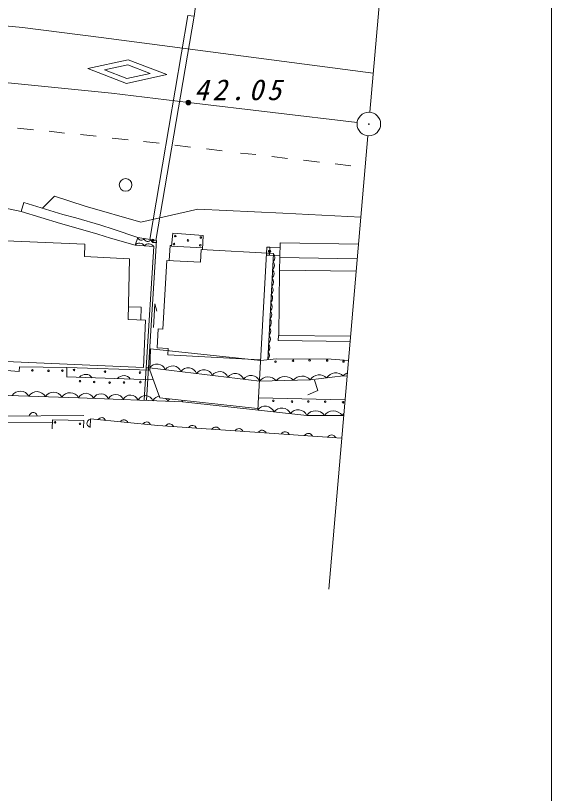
# Model space of a CAD drawing. Units: millimetres, scale not verified. Extents: x 40000 to 680000, y 20000 to 380000.
# Drawn here: x 545127 to 579000, y 241406 to 290545 of the extents above; entities that cross this region are included whole.
import ezdxf

# ---------------------------------------------------------------- set-up
doc = ezdxf.new("R2010")
doc.units = ezdxf.units.MM
doc.header["$LTSCALE"] = 1000
doc.linetypes.add('CHAIN', pattern=[18.5, 12, -1.5, 3.5, -1.5])
for name, color, linetype, lineweight in [('S-BGD', 7, 'Continuous', 13), ('S-BMK', 1, 'CHAIN', 13), ('S-TTL-LINE', 2, 'Continuous', 13)]:
    doc.layers.add(name, color=color, linetype=linetype, lineweight=lineweight)
doc.styles.add('ＭＳ ゴシック', font='')
doc.styles.get('ＭＳ ゴシック').set_extended_font_data('MS Gothic')

msp = doc.modelspace()

# ---------------------------------------------------------------- linework, layer by layer
at = {"layer": 'S-BGD'}
for p, q in [((556417, 290495), (557068, 295555)), ((553610, 276402), (556020, 290543)), ((554004, 276332), (556418, 290499)), ((556020, 290543), (556418, 290499)), ((545562, 289793), (539546, 290345)), ((550534, 289152), (545562, 289793)), ((567733, 286906), (550534, 289152)), ((549699, 287195), (552249, 287751)), ((552249, 287751), (554684, 286812)), ((552134, 286256), (549699, 287195)), ((552225, 287439), (550740, 287115)), ((550740, 287115), (552158, 286568)), ((552225, 287439), (553643, 286892)), ((554684, 286812), (552134, 286256)), ((553643, 286892), (552158, 286568)), ((545249, 283434), (546254, 283330)), ((547247, 283232), (548214, 283117)), ((549226, 283025), (550231, 282921)), ((551230, 282804), (552235, 282699)), ((553221, 282590), (554207, 282480)), ((555185, 282358), (556183, 282241)), ((557189, 282136), (558192, 282000)), ((559342, 281862), (560315, 281759)), ((561326, 281635), (562324, 281518)), ((563331, 281406), (564333, 281289)), ((565327, 281170), (566325, 281051)), ((547599, 279131), (546837, 278376)), ((547599, 279131), (549530, 278513)), ((545490, 278158), (545647, 278737)), ((548121, 277986), (545649, 278736)), ((545490, 278158), (544385, 278404)), ((547964, 277407), (545490, 278158)), ((549530, 278513), (553037, 277497)), ((553037, 277497), (556654, 278306)), ((556654, 278306), (562021, 278059)), ((548941, 277764), (548121, 277986)), ((550511, 277299), (548941, 277764)), ((562021, 278059), (566948, 277809)), ((548784, 277185), (547964, 277407)), ((550337, 276725), (548780, 277186)), ((551306, 277058), (550511, 277299)), ((551134, 276483), (550337, 276725)), ((550337, 276725), (551132, 276484)), ((552854, 276535), (551306, 277058)), ((555067, 276796), (554985, 275976)), ((555067, 276796), (556988, 276650)), ((543661, 276358), (549513, 276097)), ((552680, 276041), (551134, 276483)), ((552854, 276535), (552680, 276041)), ((552854, 276535), (554035, 276327)), ((553529, 268292), (554035, 276327)), ((556988, 276650), (556939, 275768)), ((561840, 275257), (561855, 276186)), ((561855, 276186), (566801, 276107)), ((549513, 276097), (549478, 275314)), ((553861, 275949), (552680, 276041)), ((553861, 275949), (553380, 268299)), ((554891, 276020), (554838, 275073)), ((554891, 276020), (554990, 276024)), ((556945, 275868), (554985, 275976)), ((556868, 275772), (556823, 274963)), ((556868, 275772), (561436, 275518)), ((560987, 275543), (561007, 275913)), ((561200, 275908), (561007, 275913)), ((561200, 275908), (561188, 275408)), ((561862, 275891), (561200, 275908)), ((552340, 275186), (549478, 275314)), ((552340, 275186), (552249, 271352)), ((560987, 275543), (560479, 266398)), ((560979, 275413), (561188, 275408)), ((561063, 268800), (561436, 275518)), ((561188, 275408), (561854, 275391)), ((561808, 274451), (561840, 275257)), ((566721, 275179), (561840, 275257)), ((554681, 275082), (554440, 270739)), ((554681, 275082), (556823, 274963)), ((561808, 274451), (561765, 270329)), ((566654, 274401), (561808, 274451)), ((553930, 272332), (553857, 270834)), ((553930, 272332), (554058, 271876)), ((553067, 272116), (552268, 272152)), ((553048, 271317), (553067, 272116)), ((552249, 271352), (553348, 271303)), ((553348, 271303), (553214, 268307)), ((554140, 270755), (554074, 269557)), ((554440, 270739), (554140, 270755)), ((561732, 270022), (561737, 270330)), ((561732, 270022), (561737, 270330)), ((561765, 270329), (566298, 270283)), ((566270, 269956), (561732, 270022)), ((553607, 268143), (553667, 269487)), ((553667, 269487), (560609, 268754)), ((554074, 269557), (554772, 269519)), ((554772, 269519), (554750, 269119)), ((553214, 268307), (538883, 268947)), ((554750, 269119), (560612, 268794)), ((561614, 268856), (560609, 268754)), ((565086, 268829), (561614, 268856)), ((566166, 268749), (565086, 268829)), ((538874, 268547), (545363, 268057)), ((545370, 268357), (545363, 268057)), ((548370, 268323), (545370, 268357)), ((548370, 268323), (548363, 267723)), ((548370, 268323), (553607, 268143)), ((553380, 268299), (553250, 266239)), ((553529, 268292), (553380, 268299)), ((553400, 266233), (553529, 268292)), ((560537, 267456), (553600, 268289)), ((553607, 268143), (554254, 266399)), ((548350, 267723), (553833, 267535)), ((563756, 267534), (560537, 267456)), ((563756, 267534), (565844, 267780)), ((564241, 266853), (564017, 267504)), ((565844, 267780), (566081, 267773)), ((563604, 266593), (564241, 266853)), ((541762, 266640), (549112, 266405)), ((549112, 266405), (555693, 266140)), ((560422, 265718), (554254, 266399)), ((560480, 266433), (560432, 265624)), ((565951, 266269), (560479, 266398)), ((555693, 266140), (563537, 265286)), ((546014, 265312), (546044, 265361)), ((546044, 265361), (546091, 265417)), ((546091, 265417), (546145, 265447)), ((546145, 265447), (546204, 265465)), ((546204, 265465), (546282, 265466)), ((546282, 265466), (546340, 265449)), ((546340, 265449), (546396, 265420)), ((546396, 265420), (546445, 265365)), ((546445, 265365), (546475, 265317)), ((549453, 265288), (542222, 265218)), ((542347, 264900), (547457, 264807)), ((545995, 265254), (546014, 265312)), ((546475, 265317), (546495, 265259)), ((547451, 264442), (547460, 265007)), ((549439, 264973), (547460, 265007)), ((549431, 264506), (549439, 264973)), ((549647, 264841), (549667, 264899)), ((549667, 264899), (549700, 264952)), ((549700, 264952), (549758, 264998)), ((549758, 264998), (549808, 265025)), ((549808, 265025), (549866, 265041)), ((549868, 265063), (549839, 264519)), ((554127, 264654), (549868, 265063)), ((563537, 265286), (565866, 265276)), ((549643, 264763), (549647, 264841)), ((549657, 264704), (549643, 264763)), ((549684, 264647), (549657, 264704)), ((549737, 264597), (549684, 264647)), ((549784, 264565), (549737, 264597)), ((549840, 264542), (549784, 264565)), ((565743, 263856), (554127, 264654))]:
    msp.add_line(p, q, dxfattribs=at)
for centre, radius in [((556052, 285051), 150), ((556052, 285051), 131), ((556052, 285051), 112), ((556052, 285051), 93.7), ((556052, 285051), 75), ((556052, 285051), 75), ((556052, 285051), 56.2), ((556052, 285051), 37.5), ((556052, 285051), 37.5), ((556052, 285051), 18.7), ((552084, 279850), 400), ((555225, 276616), 50), ((553812, 276350), 75), ((553812, 276350), 37.5), ((556025, 276339), 50), ((556839, 276525), 50), ((555145, 276107), 50), ((556799, 276036), 50), ((561179, 275651), 75), ((561179, 275651), 37.5), ((562669, 268743), 50), ((563710, 268765), 50), ((564823, 268755), 50), ((561560, 268683), 50), ((565858, 268693), 50), ((546189, 268129), 50), ((547209, 268105), 50), ((548088, 268117), 50), ((548827, 268158), 50), ((550787, 268053), 50), ((552992, 267994), 50), ((549195, 267448), 50), ((550097, 267394), 50), ((551072, 267360), 50), ((551977, 267367), 50), ((553016, 267389), 50), ((561420, 266209), 50), ((562607, 266162), 50), ((563638, 266165), 50), ((564699, 266149), 50), ((565830, 266114), 50), ((547625, 264842), 50), ((549207, 264755), 50)]:
    msp.add_circle(centre, radius, dxfattribs=at)
for centre, radius, start, end in [((552958, 275801), 367, 31.853, 139.2827), ((553072, 276568), 221, 188.7063, 331.3218), ((553484, 276496), 221, 188.7063, 331.3218), ((553896, 276423), 221, 188.7075, 307.4591), ((553549, 275755), 367, 31.853, 139.2827), ((561137, 275275), 385, 314.5662, 39.0737), ((561108, 274758), 385, 314.5671, 39.0742), ((561079, 274242), 385, 314.5664, 39.0737), ((561051, 273725), 385, 314.5681, 39.0732), ((561022, 273208), 385, 314.5679, 39.072), ((560994, 272691), 385, 314.5657, 39.0747), ((560965, 272175), 385, 314.5671, 39.0742), ((560936, 271658), 385, 314.5664, 39.0737), ((560907, 271141), 385, 314.5681, 39.0732), ((560879, 270624), 385, 314.5679, 39.072), ((560850, 270108), 385, 314.5657, 39.0747), ((560821, 269591), 385, 314.5671, 39.0742), ((560793, 269074), 385, 314.5664, 39.0737), ((554064, 267967), 565, 21.134, 145.1692), ((555055, 267847), 565, 21.1345, 145.1694), ((549559, 267377), 504, 35.1533, 140.9089), ((556046, 267728), 565, 21.134, 145.1697), ((557037, 267609), 565, 21.134, 145.1697), ((558028, 267490), 565, 21.1345, 145.1694), ((559019, 267371), 565, 21.134, 145.1692), ((560010, 267252), 565, 21.1345, 145.1694), ((564328, 267171), 677, 45.8369, 147.606), ((565372, 267294), 677, 45.8369, 147.6064), ((566312, 267434), 582, 111.4763, 143.5615), ((551970, 267294), 504, 35.1543, 140.908), ((561084, 267018), 701, 41.4268, 141.3332), ((562158, 267044), 701, 41.4268, 141.3332), ((563230, 267070), 701, 41.4268, 141.3332), ((545427, 266213), 610, 28.7131, 147.6257), ((546477, 266179), 610, 28.7127, 147.6265), ((547527, 266146), 610, 28.7136, 147.626), ((548577, 266112), 610, 28.7139, 147.6255), ((549573, 266168), 519, 22.644, 152.7419), ((550514, 266130), 519, 22.644, 152.7419), ((551454, 266092), 519, 22.6445, 152.7417), ((552394, 266054), 519, 22.6445, 152.7415), ((553334, 266016), 519, 22.644, 152.7419), ((554274, 265978), 519, 92.6318, 152.7429), ((554274, 265978), 519, 22.645, 46.9219), ((555214, 265940), 519, 131.2627, 152.7456), ((555214, 265941), 519, 22.6421, 36.1462), ((560917, 265267), 602, 23.8828, 143.6799), ((561952, 265154), 602, 23.8831, 143.6794), ((562987, 265042), 602, 23.8833, 143.6794), ((564093, 264917), 666, 33.1199, 146.4043), ((565206, 264912), 666, 33.1194, 146.4041), ((566319, 264907), 666, 131.5613, 146.4043), ((550567, 264882), 263, 20.009, 149.0144), ((551986, 264746), 263, 20.0105, 149.0127), ((553406, 264609), 263, 20.0105, 149.0127), ((554850, 264480), 274, 23.0383, 149.1018), ((556315, 264379), 274, 23.0388, 149.1006), ((557778, 264278), 274, 23.0383, 149.1018), ((559243, 264178), 274, 23.0388, 149.1006), ((560707, 264077), 274, 23.0381, 149.1013), ((562171, 263977), 274, 23.0383, 149.1018), ((563635, 263876), 274, 23.0388, 149.1006), ((565099, 263776), 274, 23.0395, 149.0999)]:
    msp.add_arc(centre, radius, start, end, dxfattribs=at)
at = {"layer": 'S-BMK', "linetype": 'Continuous'}
for p, q in [((567520, 284439), (570433, 318168)), ((564919, 254311), (567391, 282945))]:
    msp.add_line(p, q, dxfattribs=at)
at = {"layer": 'S-BMK'}
for p, q in [((551194, 285634), (542392, 286528)), ((556065, 285061), (551194, 285634)), ((566711, 283781), (556065, 285061))]:
    msp.add_line(p, q, dxfattribs=at)
at = {"layer": 'S-BMK', "linetype": 'Continuous'}
for radius in [746, 22.5]:
    msp.add_circle((567456, 283692), radius, dxfattribs=at)
at = {"layer": 'S-TTL-LINE'}
msp.add_line((579000, 20000), (579000, 370000), dxfattribs=at)

# ---------------------------------------------------------------- texts
at = {"layer": 'S-BGD', "insert": (556414, 285178), "char_height": 1320, "attachment_point": 7, "style": 'ＭＳ ゴシック'}
msp.add_mtext('\\T1.28;\\Q15;42.05', dxfattribs=at)

doc.saveas('drawing.dxf')
